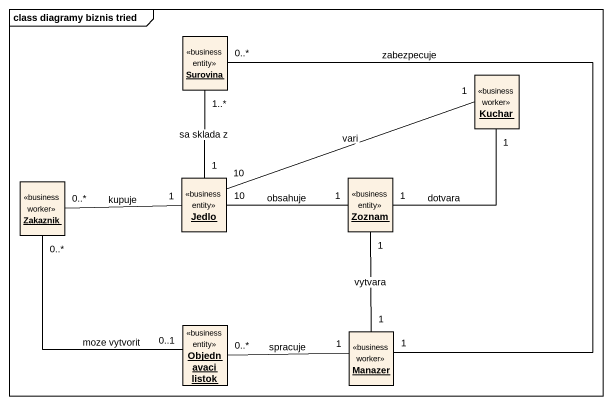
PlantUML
@startuml
mainframe class diagramy biznis tried
hide circle
hide empty members
object Surovina <<business entity>>
object Kuchar <<business worker>>
object Jedlo <<business entity>>
object Zoznam <<business entity>>
object Zakaznik <<business worker>>
object "Objednavaci listok" as Objednavaci_listok <<business entity>>
object Manazer <<business worker>>
Kuchar "1" -left- "10" Jedlo : vari
Kuchar "1" -- "1" Zoznam : dotvara
Jedlo "1" -up- "1..*" Surovina : sa sklada z
Zoznam "1" -left- "10" Jedlo : obsahuje
Zakaznik "0..*" -right- "1" Jedlo : kupuje
Zakaznik "0..*" -- "0..1" Objednavaci_listok : moze vytvorit
Objednavaci_listok "0..*" -right- "1" Manazer : spracuje
Manazer "1" -up- "0..*" Surovina : zabezpecuje
Manazer "1" -up- "1" Zoznam : vytvara
@enduml
